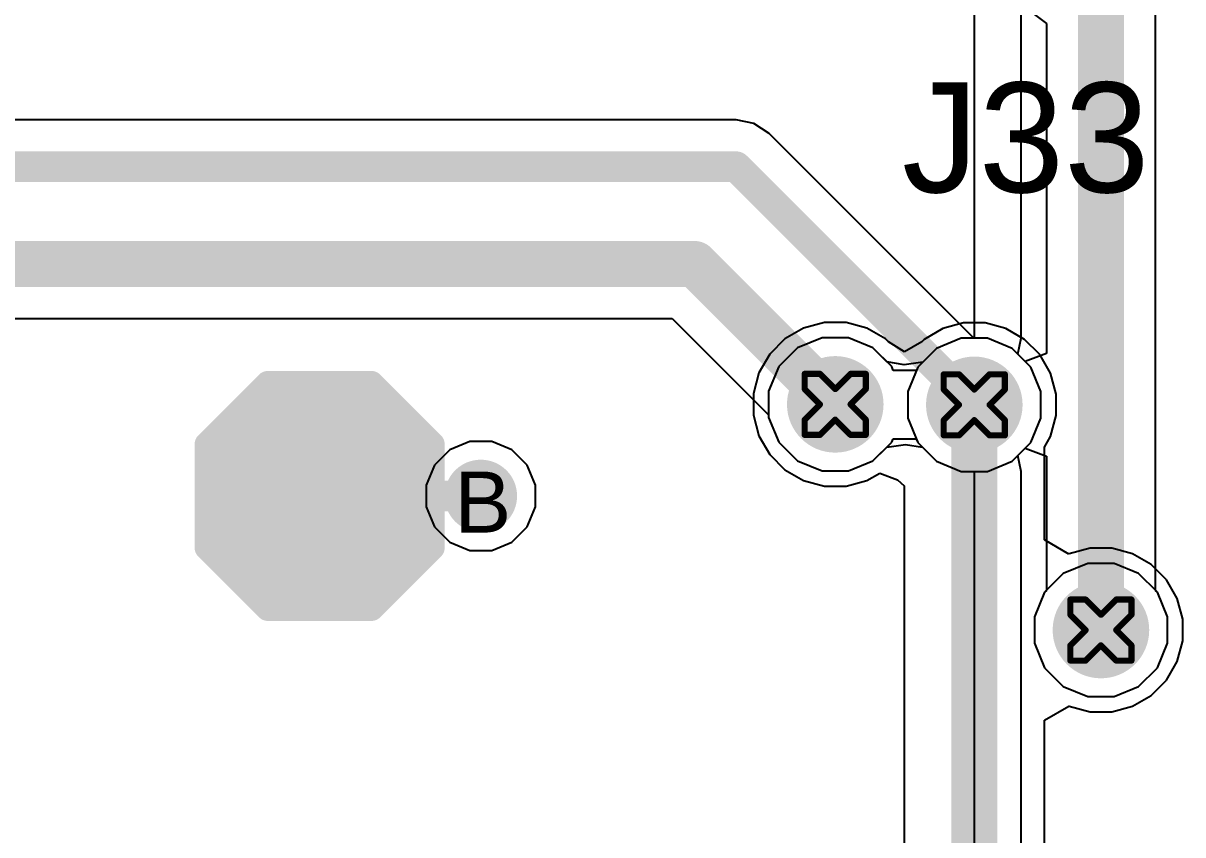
# Model space of a CAD drawing. Header units: inches. Extents: x 0 to 5379, y 0 to 5429.
# Drawn here: x 206.43 to 216.08, y 198.06 to 204.81 of the extents above; entities that cross this region are included whole.
import ezdxf

# ---------------------------------------------------------------- set-up
doc = ezdxf.new("R2010")
doc.units = ezdxf.units.IN
for name, color, linetype in [('Bottom Layer', 5, 'Continuous'), ('Bottom Solder', 6, 'Continuous'), ('Drill Drawing', 1, 'Continuous'), ('GND01', 16, 'Continuous'), ('GND02', 76, 'Continuous'), ('PWR', 156, 'Continuous'), ('SIG 01', 90, 'Continuous'), ('Top Layer', 1, 'Continuous'), ('Top Overlay', 2, 'Continuous'), ('Top Paste', 8, 'Continuous'), ('Top Solder', 216, 'Continuous'), ('Via Holes', 16, 'Continuous')]:
    doc.layers.add(name, color=color, linetype=linetype)
doc.styles.add('Arial', font='', dxfattribs={"height": 0.2})
doc.styles.get('Arial').set_extended_font_data('Arial')

# ---------------------------------------------------------------- blocks, each defined once
blk = doc.blocks.new('T__________171')
at = {"layer": 'Top Layer'}
blk.add_hatch(color=1, dxfattribs=at).paths.add_polyline_path([(0.381, 0.762), (-0.381, 0.762), (-0.762, 0.381), (-0.762, -0.381), (-0.381, -0.762), (0.381, -0.762), (0.762, -0.381), (0.762, 0.381)])
at = {"layer": 'Top Paste'}
blk.add_hatch(color=8, dxfattribs=at).paths.add_polyline_path([(0.381, 0.762), (-0.381, 0.762), (-0.762, 0.381), (-0.762, -0.381), (-0.381, -0.762), (0.381, -0.762), (0.762, -0.381), (0.762, 0.381)])
at = {"layer": 'Top Solder'}
blk.add_hatch(color=216, dxfattribs=at).paths.add_polyline_path([(0.4318, 0.8636), (-0.4318, 0.8636), (-0.8636, 0.4318), (-0.8636, -0.4318), (-0.4318, -0.8636), (0.4318, -0.8636), (0.8636, -0.4318), (0.8636, 0.4318)])
at = {"layer": 'Top Overlay'}
for points in [[(-0.4318, 0.9398, 0.2, 0.2, 0), (-0.9398, 0.4318, 0.2, 0.2, 0)], [(-0.4318, 0.9398, 0.2, 0.2, 0), (0.4318, 0.9398, 0.2, 0.2, 0)], [(0.4318, 0.9398, 0.2, 0.2, 0), (0.9398, 0.4318, 0.2, 0.2, 0)], [(-0.9398, 0.4318, 0.2, 0.2, 0), (-0.9398, -0.4318, 0.2, 0.2, 0)], [(0.9398, 0.4318, 0.2, 0.2, 0), (0.9398, -0.4318, 0.2, 0.2, 0)], [(-0.9398, -0.4318, 0.2, 0.2, 0), (-0.4318, -0.9398, 0.2, 0.2, 0)], [(0.9398, -0.4318, 0.2, 0.2, 0), (0.4318, -0.9398, 0.2, 0.2, 0)], [(-0.4318, -0.9398, 0.2, 0.2, 0), (0.4318, -0.9398, 0.2, 0.2, 0)]]:
    blk.add_lwpolyline(points, format="xyseb", dxfattribs=at)
for points in [[(-0.4818, 0.9398, 0.1, 0.1, 1), (-0.3818, 0.9398, 0.1, 0.1, 1)], [(-0.4818, 0.9398, 0.1, 0.1, 1), (-0.3818, 0.9398, 0.1, 0.1, 1)], [(0.3818, 0.9398, 0.1, 0.1, 1), (0.4818, 0.9398, 0.1, 0.1, 1)], [(0.3818, 0.9398, 0.1, 0.1, 1), (0.4818, 0.9398, 0.1, 0.1, 1)], [(-0.9898, 0.4318, 0.1, 0.1, 1), (-0.8898, 0.4318, 0.1, 0.1, 1)], [(-0.9898, 0.4318, 0.1, 0.1, 1), (-0.8898, 0.4318, 0.1, 0.1, 1)], [(0.8898, 0.4318, 0.1, 0.1, 1), (0.9898, 0.4318, 0.1, 0.1, 1)], [(0.8898, 0.4318, 0.1, 0.1, 1), (0.9898, 0.4318, 0.1, 0.1, 1)], [(-0.9898, -0.4318, 0.1, 0.1, 1), (-0.8898, -0.4318, 0.1, 0.1, 1)], [(-0.9898, -0.4318, 0.1, 0.1, 1), (-0.8898, -0.4318, 0.1, 0.1, 1)], [(0.8898, -0.4318, 0.1, 0.1, 1), (0.9898, -0.4318, 0.1, 0.1, 1)], [(0.8898, -0.4318, 0.1, 0.1, 1), (0.9898, -0.4318, 0.1, 0.1, 1)], [(-0.4818, -0.9398, 0.1, 0.1, 1), (-0.3818, -0.9398, 0.1, 0.1, 1)], [(-0.4818, -0.9398, 0.1, 0.1, 1), (-0.3818, -0.9398, 0.1, 0.1, 1)], [(0.3818, -0.9398, 0.1, 0.1, 1), (0.4818, -0.9398, 0.1, 0.1, 1)], [(0.3818, -0.9398, 0.1, 0.1, 1), (0.4818, -0.9398, 0.1, 0.1, 1)]]:
    blk.add_lwpolyline(points, format="xyseb", close=True, dxfattribs=at)

msp = doc.modelspace()

# ---------------------------------------------------------------- hatches: boundary and pattern name
at = {"layer": 'Bottom Layer'}
h = msp.add_hatch(color=5, dxfattribs=at)
edge = h.paths.add_edge_path()
edge.add_arc((213.1869, 201.6394), 0.3, 0, 360)
h = msp.add_hatch(color=5, dxfattribs=at)
edge = h.paths.add_edge_path()
edge.add_arc((214.3434, 201.6354), 0.3, 0, 360)
h = msp.add_hatch(color=5, dxfattribs=at)
edge = h.paths.add_edge_path()
edge.add_arc((210.2387, 200.8774), 0.2, 0, 360)
h = msp.add_hatch(color=5, dxfattribs=at)
edge = h.paths.add_edge_path()
edge.add_arc((215.3967, 199.7618), 0.3, 0, 360)
at = {"layer": 'Bottom Solder'}
h = msp.add_hatch(color=6, dxfattribs=at)
edge = h.paths.add_edge_path()
edge.add_arc((213.1869, 201.6394), 0.4016, 0, 360)
h = msp.add_hatch(color=6, dxfattribs=at)
edge = h.paths.add_edge_path()
edge.add_arc((214.3434, 201.6354), 0.4016, 0, 360)
h = msp.add_hatch(color=6, dxfattribs=at)
edge = h.paths.add_edge_path()
edge.add_arc((210.2387, 200.8774), 0.3016, 0, 360)
h = msp.add_hatch(color=6, dxfattribs=at)
edge = h.paths.add_edge_path()
edge.add_arc((215.3967, 199.7618), 0.4016, 0, 360)
at = {"layer": 'GND01'}
h = msp.add_hatch(color=16, dxfattribs=at)
edge = h.paths.add_edge_path()
edge.add_arc((213.1869, 201.6394), 0.3, 0, 360)
h = msp.add_hatch(color=16, dxfattribs=at)
edge = h.paths.add_edge_path()
edge.add_arc((214.3434, 201.6354), 0.3, 0, 360)
h = msp.add_hatch(color=16, dxfattribs=at)
edge = h.paths.add_edge_path()
edge.add_arc((210.2387, 200.8774), 0.2, 0, 360)
h = msp.add_hatch(color=16, dxfattribs=at)
edge = h.paths.add_edge_path()
edge.add_arc((215.3967, 199.7618), 0.3, 0, 360)
at = {"layer": 'GND02'}
h = msp.add_hatch(color=76, dxfattribs=at)
edge = h.paths.add_edge_path()
edge.add_arc((213.1869, 201.6394), 0.3, 0, 360)
h = msp.add_hatch(color=76, dxfattribs=at)
edge = h.paths.add_edge_path()
edge.add_arc((214.3434, 201.6354), 0.3, 0, 360)
h = msp.add_hatch(color=76, dxfattribs=at)
edge = h.paths.add_edge_path()
edge.add_arc((210.2387, 200.8774), 0.2, 0, 360)
h = msp.add_hatch(color=76, dxfattribs=at)
edge = h.paths.add_edge_path()
edge.add_arc((215.3967, 199.7618), 0.3, 0, 360)
at = {"layer": 'PWR'}
h = msp.add_hatch(color=156, dxfattribs=at)
edge = h.paths.add_edge_path()
edge.add_arc((213.1869, 201.6394), 0.3, 0, 360)
h = msp.add_hatch(color=156, dxfattribs=at)
edge = h.paths.add_edge_path()
edge.add_arc((214.3434, 201.6354), 0.3, 0, 360)
h = msp.add_hatch(color=156, dxfattribs=at)
edge = h.paths.add_edge_path()
edge.add_arc((210.2387, 200.8774), 0.2, 0, 360)
h = msp.add_hatch(color=156, dxfattribs=at)
edge = h.paths.add_edge_path()
edge.add_arc((215.3967, 199.7618), 0.3, 0, 360)
at = {"layer": 'SIG 01'}
h = msp.add_hatch(color=90, dxfattribs=at)
edge = h.paths.add_edge_path()
edge.add_arc((213.1869, 201.6394), 0.3, 0, 360)
h = msp.add_hatch(color=90, dxfattribs=at)
edge = h.paths.add_edge_path()
edge.add_arc((214.3434, 201.6354), 0.3, 0, 360)
h = msp.add_hatch(color=90, dxfattribs=at)
edge = h.paths.add_edge_path()
edge.add_arc((210.2387, 200.8774), 0.2, 0, 360)
h = msp.add_hatch(color=90, dxfattribs=at)
edge = h.paths.add_edge_path()
edge.add_arc((215.3967, 199.7618), 0.3, 0, 360)
at = {"layer": 'Top Layer'}
h = msp.add_hatch(color=1, dxfattribs=at)
edge = h.paths.add_edge_path()
edge.add_arc((213.1869, 201.6394), 0.3, 0, 360)
h = msp.add_hatch(color=1, dxfattribs=at)
edge = h.paths.add_edge_path()
edge.add_arc((214.3434, 201.6354), 0.3, 0, 360)
h = msp.add_hatch(color=1, dxfattribs=at)
edge = h.paths.add_edge_path()
edge.add_arc((210.2387, 200.8774), 0.2, 0, 360)
h = msp.add_hatch(color=1, dxfattribs=at)
edge = h.paths.add_edge_path()
edge.add_arc((215.3967, 199.7618), 0.3, 0, 360)
at = {"layer": 'Top Solder'}
h = msp.add_hatch(color=216, dxfattribs=at)
edge = h.paths.add_edge_path()
edge.add_arc((213.1869, 201.6394), 0.4016, 0, 360)
h = msp.add_hatch(color=216, dxfattribs=at)
edge = h.paths.add_edge_path()
edge.add_arc((214.3434, 201.6354), 0.4016, 0, 360)
h = msp.add_hatch(color=216, dxfattribs=at)
edge = h.paths.add_edge_path()
edge.add_arc((210.2387, 200.8774), 0.3016, 0, 360)
h = msp.add_hatch(color=216, dxfattribs=at)
edge = h.paths.add_edge_path()
edge.add_arc((215.3967, 199.7618), 0.4016, 0, 360)
at = {"layer": 'Via Holes'}
h = msp.add_hatch(color=7, dxfattribs=at)
edge = h.paths.add_edge_path()
edge.add_arc((213.1869, 201.6394), 0.15, 0, 360)
h = msp.add_hatch(color=7, dxfattribs=at)
edge = h.paths.add_edge_path()
edge.add_arc((214.3434, 201.6354), 0.15, 0, 360)
h = msp.add_hatch(color=7, dxfattribs=at)
edge = h.paths.add_edge_path()
edge.add_arc((210.2387, 200.8774), 0.1, 0, 360)
h = msp.add_hatch(color=7, dxfattribs=at)
edge = h.paths.add_edge_path()
edge.add_arc((215.3967, 199.7618), 0.15, 0, 360)

# ---------------------------------------------------------------- linework, layer by layer
at = {"layer": 'Bottom Layer'}
for p, q in [((213.0767, 202.1934), (212.8731, 202.1091)), ((213.2971, 202.1934), (213.0767, 202.1934)), ((213.5007, 202.1091), (213.2971, 202.1934)), ((214.2332, 202.1894), (214.0296, 202.1051)), ((214.4536, 202.1894), (214.2332, 202.1894)), ((214.6573, 202.1051), (214.4536, 202.1894)), ((212.8731, 202.1091), (212.7172, 201.9532)), ((213.6565, 201.9532), (213.5007, 202.1091)), ((214.0296, 202.1051), (213.8738, 201.9492)), ((214.8131, 201.9492), (214.6573, 202.1051)), ((212.7172, 201.9532), (212.6329, 201.7496)), ((213.6698, 201.9213), (213.6565, 201.9532)), ((213.8622, 201.9213), (213.6698, 201.9213)), ((213.8738, 201.9492), (213.8622, 201.9213)), ((214.8974, 201.7456), (214.8131, 201.9492)), ((212.6329, 201.7496), (212.6329, 201.5292)), ((214.8974, 201.5252), (214.8974, 201.7456)), ((212.6329, 201.5292), (212.7172, 201.3256)), ((214.8131, 201.3216), (214.8974, 201.5252)), ((212.7172, 201.3256), (212.8731, 201.1698)), ((213.5007, 201.1698), (213.6565, 201.3256)), ((213.6565, 201.3256), (213.6681, 201.3535)), ((213.6681, 201.3535), (213.8606, 201.3535)), ((213.8606, 201.3535), (213.8738, 201.3216)), ((213.8738, 201.3216), (214.0296, 201.1657)), ((214.6573, 201.1657), (214.8131, 201.3216)), ((212.8731, 201.1698), (213.0767, 201.0854)), ((213.2971, 201.0854), (213.5007, 201.1698)), ((214.0296, 201.1657), (214.2332, 201.0814)), ((214.4536, 201.0814), (214.6573, 201.1657)), ((213.0767, 201.0854), (213.2971, 201.0854)), ((214.2332, 201.0814), (214.4536, 201.0814)), ((215.2865, 200.3158), (215.0829, 200.2314)), ((215.5069, 200.3158), (215.2865, 200.3158)), ((215.7105, 200.2314), (215.5069, 200.3158)), ((215.0829, 200.2314), (214.927, 200.0756)), ((215.8663, 200.0756), (215.7105, 200.2314)), ((214.927, 200.0756), (214.8427, 199.872)), ((215.9507, 199.872), (215.8663, 200.0756)), ((214.8427, 199.872), (214.8427, 199.6516)), ((215.9507, 199.6516), (215.9507, 199.872)), ((214.8427, 199.6516), (214.927, 199.448)), ((215.8663, 199.448), (215.9507, 199.6516)), ((214.927, 199.448), (215.0829, 199.2921)), ((215.7105, 199.2921), (215.8663, 199.448)), ((215.0829, 199.2921), (215.2865, 199.2078)), ((215.5069, 199.2078), (215.7105, 199.2921)), ((215.2865, 199.2078), (215.5069, 199.2078))]:
    msp.add_line(p, q, dxfattribs=at)
at = {"layer": 'Drill Drawing'}
for points in [[(212.9329, 201.7664, 0.0508, 0.0508, 0), (212.9329, 201.8934, 0.0508, 0.0508, 0)], [(212.9329, 201.8934, 0.0508, 0.0508, 0), (213.0599, 201.8934, 0.0508, 0.0508, 0)], [(213.0599, 201.8934, 0.0508, 0.0508, 0), (213.1869, 201.7664, 0.0508, 0.0508, 0)], [(213.1869, 201.7664, 0.0508, 0.0508, 0), (213.3139, 201.8934, 0.0508, 0.0508, 0)], [(213.3139, 201.8934, 0.0508, 0.0508, 0), (213.4409, 201.8934, 0.0508, 0.0508, 0)], [(213.4409, 201.7664, 0.0508, 0.0508, 0), (213.4409, 201.8934, 0.0508, 0.0508, 0)], [(214.0894, 201.7624, 0.0508, 0.0508, 0), (214.0894, 201.8894, 0.0508, 0.0508, 0)], [(214.0894, 201.8894, 0.0508, 0.0508, 0), (214.2164, 201.8894, 0.0508, 0.0508, 0)], [(214.2164, 201.8894, 0.0508, 0.0508, 0), (214.3434, 201.7624, 0.0508, 0.0508, 0)], [(214.3434, 201.7624, 0.0508, 0.0508, 0), (214.4704, 201.8894, 0.0508, 0.0508, 0)], [(214.4704, 201.8894, 0.0508, 0.0508, 0), (214.5974, 201.8894, 0.0508, 0.0508, 0)], [(214.5974, 201.7624, 0.0508, 0.0508, 0), (214.5974, 201.8894, 0.0508, 0.0508, 0)], [(212.9329, 201.7664, 0.0508, 0.0508, 0), (213.0599, 201.6394, 0.0508, 0.0508, 0)], [(213.3139, 201.6394, 0.0508, 0.0508, 0), (213.4409, 201.7664, 0.0508, 0.0508, 0)], [(214.0894, 201.7624, 0.0508, 0.0508, 0), (214.2164, 201.6354, 0.0508, 0.0508, 0)], [(214.4704, 201.6354, 0.0508, 0.0508, 0), (214.5974, 201.7624, 0.0508, 0.0508, 0)], [(212.9329, 201.5124, 0.0508, 0.0508, 0), (213.0599, 201.6394, 0.0508, 0.0508, 0)], [(213.3139, 201.6394, 0.0508, 0.0508, 0), (213.4409, 201.5124, 0.0508, 0.0508, 0)], [(214.0894, 201.5084, 0.0508, 0.0508, 0), (214.2164, 201.6354, 0.0508, 0.0508, 0)], [(214.4704, 201.6354, 0.0508, 0.0508, 0), (214.5974, 201.5084, 0.0508, 0.0508, 0)], [(212.9329, 201.3854, 0.0508, 0.0508, 0), (212.9329, 201.5124, 0.0508, 0.0508, 0)], [(213.0599, 201.3854, 0.0508, 0.0508, 0), (213.1869, 201.5124, 0.0508, 0.0508, 0)], [(213.1869, 201.5124, 0.0508, 0.0508, 0), (213.3139, 201.3854, 0.0508, 0.0508, 0)], [(213.4409, 201.3854, 0.0508, 0.0508, 0), (213.4409, 201.5124, 0.0508, 0.0508, 0)], [(214.0894, 201.3814, 0.0508, 0.0508, 0), (214.0894, 201.5084, 0.0508, 0.0508, 0)], [(214.2164, 201.3814, 0.0508, 0.0508, 0), (214.3434, 201.5084, 0.0508, 0.0508, 0)], [(214.3434, 201.5084, 0.0508, 0.0508, 0), (214.4704, 201.3814, 0.0508, 0.0508, 0)], [(214.5974, 201.3814, 0.0508, 0.0508, 0), (214.5974, 201.5084, 0.0508, 0.0508, 0)], [(212.9329, 201.3854, 0.0508, 0.0508, 0), (213.0599, 201.3854, 0.0508, 0.0508, 0)], [(213.3139, 201.3854, 0.0508, 0.0508, 0), (213.4409, 201.3854, 0.0508, 0.0508, 0)], [(214.0894, 201.3814, 0.0508, 0.0508, 0), (214.2164, 201.3814, 0.0508, 0.0508, 0)], [(214.4704, 201.3814, 0.0508, 0.0508, 0), (214.5974, 201.3814, 0.0508, 0.0508, 0)], [(215.1427, 199.8888, 0.0508, 0.0508, 0), (215.1427, 200.0158, 0.0508, 0.0508, 0)], [(215.1427, 200.0158, 0.0508, 0.0508, 0), (215.2697, 200.0158, 0.0508, 0.0508, 0)], [(215.2697, 200.0158, 0.0508, 0.0508, 0), (215.3967, 199.8888, 0.0508, 0.0508, 0)], [(215.3967, 199.8888, 0.0508, 0.0508, 0), (215.5237, 200.0158, 0.0508, 0.0508, 0)], [(215.5237, 200.0158, 0.0508, 0.0508, 0), (215.6507, 200.0158, 0.0508, 0.0508, 0)], [(215.6507, 199.8888, 0.0508, 0.0508, 0), (215.6507, 200.0158, 0.0508, 0.0508, 0)], [(215.1427, 199.8888, 0.0508, 0.0508, 0), (215.2697, 199.7618, 0.0508, 0.0508, 0)], [(215.5237, 199.7618, 0.0508, 0.0508, 0), (215.6507, 199.8888, 0.0508, 0.0508, 0)], [(215.1427, 199.6348, 0.0508, 0.0508, 0), (215.2697, 199.7618, 0.0508, 0.0508, 0)], [(215.5237, 199.7618, 0.0508, 0.0508, 0), (215.6507, 199.6348, 0.0508, 0.0508, 0)], [(215.1427, 199.5078, 0.0508, 0.0508, 0), (215.1427, 199.6348, 0.0508, 0.0508, 0)], [(215.2697, 199.5078, 0.0508, 0.0508, 0), (215.3967, 199.6348, 0.0508, 0.0508, 0)], [(215.3967, 199.6348, 0.0508, 0.0508, 0), (215.5237, 199.5078, 0.0508, 0.0508, 0)], [(215.6507, 199.5078, 0.0508, 0.0508, 0), (215.6507, 199.6348, 0.0508, 0.0508, 0)], [(215.1427, 199.5078, 0.0508, 0.0508, 0), (215.2697, 199.5078, 0.0508, 0.0508, 0)], [(215.5237, 199.5078, 0.0508, 0.0508, 0), (215.6507, 199.5078, 0.0508, 0.0508, 0)]]:
    msp.add_lwpolyline(points, format="xyseb", dxfattribs=at)
for points in [[(212.9202, 201.8934, 0.0254, 0.0254, 1), (212.9456, 201.8934, 0.0254, 0.0254, 1)], [(212.9202, 201.8934, 0.0254, 0.0254, 1), (212.9456, 201.8934, 0.0254, 0.0254, 1)], [(213.0472, 201.8934, 0.0254, 0.0254, 1), (213.0726, 201.8934, 0.0254, 0.0254, 1)], [(213.0472, 201.8934, 0.0254, 0.0254, 1), (213.0726, 201.8934, 0.0254, 0.0254, 1)], [(213.3012, 201.8934, 0.0254, 0.0254, 1), (213.3266, 201.8934, 0.0254, 0.0254, 1)], [(213.3012, 201.8934, 0.0254, 0.0254, 1), (213.3266, 201.8934, 0.0254, 0.0254, 1)], [(213.4282, 201.8934, 0.0254, 0.0254, 1), (213.4536, 201.8934, 0.0254, 0.0254, 1)], [(213.4282, 201.8934, 0.0254, 0.0254, 1), (213.4536, 201.8934, 0.0254, 0.0254, 1)], [(214.0767, 201.8894, 0.0254, 0.0254, 1), (214.1021, 201.8894, 0.0254, 0.0254, 1)], [(214.0767, 201.8894, 0.0254, 0.0254, 1), (214.1021, 201.8894, 0.0254, 0.0254, 1)], [(214.2037, 201.8894, 0.0254, 0.0254, 1), (214.2291, 201.8894, 0.0254, 0.0254, 1)], [(214.2037, 201.8894, 0.0254, 0.0254, 1), (214.2291, 201.8894, 0.0254, 0.0254, 1)], [(214.4577, 201.8894, 0.0254, 0.0254, 1), (214.4831, 201.8894, 0.0254, 0.0254, 1)], [(214.4577, 201.8894, 0.0254, 0.0254, 1), (214.4831, 201.8894, 0.0254, 0.0254, 1)], [(214.5847, 201.8894, 0.0254, 0.0254, 1), (214.6101, 201.8894, 0.0254, 0.0254, 1)], [(214.5847, 201.8894, 0.0254, 0.0254, 1), (214.6101, 201.8894, 0.0254, 0.0254, 1)], [(212.9202, 201.7664, 0.0254, 0.0254, 1), (212.9456, 201.7664, 0.0254, 0.0254, 1)], [(212.9202, 201.7664, 0.0254, 0.0254, 1), (212.9456, 201.7664, 0.0254, 0.0254, 1)], [(213.1742, 201.7664, 0.0254, 0.0254, 1), (213.1996, 201.7664, 0.0254, 0.0254, 1)], [(213.1742, 201.7664, 0.0254, 0.0254, 1), (213.1996, 201.7664, 0.0254, 0.0254, 1)], [(213.4282, 201.7664, 0.0254, 0.0254, 1), (213.4536, 201.7664, 0.0254, 0.0254, 1)], [(213.4282, 201.7664, 0.0254, 0.0254, 1), (213.4536, 201.7664, 0.0254, 0.0254, 1)], [(214.0767, 201.7624, 0.0254, 0.0254, 1), (214.1021, 201.7624, 0.0254, 0.0254, 1)], [(214.0767, 201.7624, 0.0254, 0.0254, 1), (214.1021, 201.7624, 0.0254, 0.0254, 1)], [(214.3307, 201.7624, 0.0254, 0.0254, 1), (214.3561, 201.7624, 0.0254, 0.0254, 1)], [(214.3307, 201.7624, 0.0254, 0.0254, 1), (214.3561, 201.7624, 0.0254, 0.0254, 1)], [(214.5847, 201.7624, 0.0254, 0.0254, 1), (214.6101, 201.7624, 0.0254, 0.0254, 1)], [(214.5847, 201.7624, 0.0254, 0.0254, 1), (214.6101, 201.7624, 0.0254, 0.0254, 1)], [(213.0472, 201.6394, 0.0254, 0.0254, 1), (213.0726, 201.6394, 0.0254, 0.0254, 1)], [(213.0472, 201.6394, 0.0254, 0.0254, 1), (213.0726, 201.6394, 0.0254, 0.0254, 1)], [(213.3012, 201.6394, 0.0254, 0.0254, 1), (213.3266, 201.6394, 0.0254, 0.0254, 1)], [(213.3012, 201.6394, 0.0254, 0.0254, 1), (213.3266, 201.6394, 0.0254, 0.0254, 1)], [(214.2037, 201.6354, 0.0254, 0.0254, 1), (214.2291, 201.6354, 0.0254, 0.0254, 1)], [(214.2037, 201.6354, 0.0254, 0.0254, 1), (214.2291, 201.6354, 0.0254, 0.0254, 1)], [(214.4577, 201.6354, 0.0254, 0.0254, 1), (214.4831, 201.6354, 0.0254, 0.0254, 1)], [(214.4577, 201.6354, 0.0254, 0.0254, 1), (214.4831, 201.6354, 0.0254, 0.0254, 1)], [(212.9202, 201.5124, 0.0254, 0.0254, 1), (212.9456, 201.5124, 0.0254, 0.0254, 1)], [(212.9202, 201.5124, 0.0254, 0.0254, 1), (212.9456, 201.5124, 0.0254, 0.0254, 1)], [(213.1742, 201.5124, 0.0254, 0.0254, 1), (213.1996, 201.5124, 0.0254, 0.0254, 1)], [(213.1742, 201.5124, 0.0254, 0.0254, 1), (213.1996, 201.5124, 0.0254, 0.0254, 1)], [(213.4282, 201.5124, 0.0254, 0.0254, 1), (213.4536, 201.5124, 0.0254, 0.0254, 1)], [(213.4282, 201.5124, 0.0254, 0.0254, 1), (213.4536, 201.5124, 0.0254, 0.0254, 1)], [(214.0767, 201.5084, 0.0254, 0.0254, 1), (214.1021, 201.5084, 0.0254, 0.0254, 1)], [(214.0767, 201.5084, 0.0254, 0.0254, 1), (214.1021, 201.5084, 0.0254, 0.0254, 1)], [(214.3307, 201.5084, 0.0254, 0.0254, 1), (214.3561, 201.5084, 0.0254, 0.0254, 1)], [(214.3307, 201.5084, 0.0254, 0.0254, 1), (214.3561, 201.5084, 0.0254, 0.0254, 1)], [(214.5847, 201.5084, 0.0254, 0.0254, 1), (214.6101, 201.5084, 0.0254, 0.0254, 1)], [(214.5847, 201.5084, 0.0254, 0.0254, 1), (214.6101, 201.5084, 0.0254, 0.0254, 1)], [(212.9202, 201.3854, 0.0254, 0.0254, 1), (212.9456, 201.3854, 0.0254, 0.0254, 1)], [(212.9202, 201.3854, 0.0254, 0.0254, 1), (212.9456, 201.3854, 0.0254, 0.0254, 1)], [(213.0472, 201.3854, 0.0254, 0.0254, 1), (213.0726, 201.3854, 0.0254, 0.0254, 1)], [(213.0472, 201.3854, 0.0254, 0.0254, 1), (213.0726, 201.3854, 0.0254, 0.0254, 1)], [(213.3012, 201.3854, 0.0254, 0.0254, 1), (213.3266, 201.3854, 0.0254, 0.0254, 1)], [(213.3012, 201.3854, 0.0254, 0.0254, 1), (213.3266, 201.3854, 0.0254, 0.0254, 1)], [(213.4282, 201.3854, 0.0254, 0.0254, 1), (213.4536, 201.3854, 0.0254, 0.0254, 1)], [(213.4282, 201.3854, 0.0254, 0.0254, 1), (213.4536, 201.3854, 0.0254, 0.0254, 1)], [(214.0767, 201.3814, 0.0254, 0.0254, 1), (214.1021, 201.3814, 0.0254, 0.0254, 1)], [(214.0767, 201.3814, 0.0254, 0.0254, 1), (214.1021, 201.3814, 0.0254, 0.0254, 1)], [(214.2037, 201.3814, 0.0254, 0.0254, 1), (214.2291, 201.3814, 0.0254, 0.0254, 1)], [(214.2037, 201.3814, 0.0254, 0.0254, 1), (214.2291, 201.3814, 0.0254, 0.0254, 1)], [(214.4577, 201.3814, 0.0254, 0.0254, 1), (214.4831, 201.3814, 0.0254, 0.0254, 1)], [(214.4577, 201.3814, 0.0254, 0.0254, 1), (214.4831, 201.3814, 0.0254, 0.0254, 1)], [(214.5847, 201.3814, 0.0254, 0.0254, 1), (214.6101, 201.3814, 0.0254, 0.0254, 1)], [(214.5847, 201.3814, 0.0254, 0.0254, 1), (214.6101, 201.3814, 0.0254, 0.0254, 1)], [(215.13, 200.0158, 0.0254, 0.0254, 1), (215.1554, 200.0158, 0.0254, 0.0254, 1)], [(215.13, 200.0158, 0.0254, 0.0254, 1), (215.1554, 200.0158, 0.0254, 0.0254, 1)], [(215.257, 200.0158, 0.0254, 0.0254, 1), (215.2824, 200.0158, 0.0254, 0.0254, 1)], [(215.257, 200.0158, 0.0254, 0.0254, 1), (215.2824, 200.0158, 0.0254, 0.0254, 1)], [(215.511, 200.0158, 0.0254, 0.0254, 1), (215.5364, 200.0158, 0.0254, 0.0254, 1)], [(215.511, 200.0158, 0.0254, 0.0254, 1), (215.5364, 200.0158, 0.0254, 0.0254, 1)], [(215.638, 200.0158, 0.0254, 0.0254, 1), (215.6634, 200.0158, 0.0254, 0.0254, 1)], [(215.638, 200.0158, 0.0254, 0.0254, 1), (215.6634, 200.0158, 0.0254, 0.0254, 1)], [(215.13, 199.8888, 0.0254, 0.0254, 1), (215.1554, 199.8888, 0.0254, 0.0254, 1)], [(215.13, 199.8888, 0.0254, 0.0254, 1), (215.1554, 199.8888, 0.0254, 0.0254, 1)], [(215.384, 199.8888, 0.0254, 0.0254, 1), (215.4094, 199.8888, 0.0254, 0.0254, 1)], [(215.384, 199.8888, 0.0254, 0.0254, 1), (215.4094, 199.8888, 0.0254, 0.0254, 1)], [(215.638, 199.8888, 0.0254, 0.0254, 1), (215.6634, 199.8888, 0.0254, 0.0254, 1)], [(215.638, 199.8888, 0.0254, 0.0254, 1), (215.6634, 199.8888, 0.0254, 0.0254, 1)], [(215.257, 199.7618, 0.0254, 0.0254, 1), (215.2824, 199.7618, 0.0254, 0.0254, 1)], [(215.257, 199.7618, 0.0254, 0.0254, 1), (215.2824, 199.7618, 0.0254, 0.0254, 1)], [(215.511, 199.7618, 0.0254, 0.0254, 1), (215.5364, 199.7618, 0.0254, 0.0254, 1)], [(215.511, 199.7618, 0.0254, 0.0254, 1), (215.5364, 199.7618, 0.0254, 0.0254, 1)], [(215.13, 199.6348, 0.0254, 0.0254, 1), (215.1554, 199.6348, 0.0254, 0.0254, 1)], [(215.13, 199.6348, 0.0254, 0.0254, 1), (215.1554, 199.6348, 0.0254, 0.0254, 1)], [(215.384, 199.6348, 0.0254, 0.0254, 1), (215.4094, 199.6348, 0.0254, 0.0254, 1)], [(215.384, 199.6348, 0.0254, 0.0254, 1), (215.4094, 199.6348, 0.0254, 0.0254, 1)], [(215.638, 199.6348, 0.0254, 0.0254, 1), (215.6634, 199.6348, 0.0254, 0.0254, 1)], [(215.638, 199.6348, 0.0254, 0.0254, 1), (215.6634, 199.6348, 0.0254, 0.0254, 1)], [(215.13, 199.5078, 0.0254, 0.0254, 1), (215.1554, 199.5078, 0.0254, 0.0254, 1)], [(215.13, 199.5078, 0.0254, 0.0254, 1), (215.1554, 199.5078, 0.0254, 0.0254, 1)], [(215.257, 199.5078, 0.0254, 0.0254, 1), (215.2824, 199.5078, 0.0254, 0.0254, 1)], [(215.257, 199.5078, 0.0254, 0.0254, 1), (215.2824, 199.5078, 0.0254, 0.0254, 1)], [(215.511, 199.5078, 0.0254, 0.0254, 1), (215.5364, 199.5078, 0.0254, 0.0254, 1)], [(215.511, 199.5078, 0.0254, 0.0254, 1), (215.5364, 199.5078, 0.0254, 0.0254, 1)], [(215.638, 199.5078, 0.0254, 0.0254, 1), (215.6634, 199.5078, 0.0254, 0.0254, 1)], [(215.638, 199.5078, 0.0254, 0.0254, 1), (215.6634, 199.5078, 0.0254, 0.0254, 1)]]:
    msp.add_lwpolyline(points, format="xyseb", close=True, dxfattribs=at)
at = {"layer": 'GND01'}
for p, q in [((213.0767, 202.1934), (212.8731, 202.1091)), ((213.2971, 202.1934), (213.0767, 202.1934)), ((213.5007, 202.1091), (213.2971, 202.1934)), ((214.2332, 202.1894), (214.0296, 202.1051)), ((214.4536, 202.1894), (214.2332, 202.1894)), ((214.6573, 202.1051), (214.4536, 202.1894)), ((212.8731, 202.1091), (212.7172, 201.9532)), ((213.6169, 201.9928), (213.5007, 202.1091)), ((214.0296, 202.1051), (213.9157, 201.9912)), ((214.8131, 201.9492), (214.6573, 202.1051)), ((213.7605, 201.9685), (213.6169, 201.9928)), ((213.9157, 201.9912), (213.7605, 201.9685)), ((212.7172, 201.9532), (212.6329, 201.7496)), ((214.8974, 201.7456), (214.8131, 201.9492)), ((212.6329, 201.7496), (212.6329, 201.5292)), ((214.8974, 201.5252), (214.8974, 201.7456)), ((212.6329, 201.5292), (212.7172, 201.3256)), ((214.8131, 201.3216), (214.8974, 201.5252)), ((212.7172, 201.3256), (212.8731, 201.1698)), ((213.6146, 201.2836), (213.7698, 201.3064)), ((213.7698, 201.3064), (213.9134, 201.282)), ((214.6573, 201.1657), (214.8131, 201.3216)), ((213.5007, 201.1698), (213.6146, 201.2836)), ((213.9134, 201.282), (214.0296, 201.1657)), ((212.8731, 201.1698), (213.0767, 201.0854)), ((213.2971, 201.0854), (213.5007, 201.1698)), ((214.0296, 201.1657), (214.2332, 201.0814)), ((214.4536, 201.0814), (214.6573, 201.1657)), ((213.0767, 201.0854), (213.2971, 201.0854)), ((214.2332, 201.0814), (214.4536, 201.0814)), ((215.2865, 200.3158), (215.0829, 200.2314)), ((215.5069, 200.3158), (215.2865, 200.3158)), ((215.7105, 200.2314), (215.5069, 200.3158)), ((215.0829, 200.2314), (214.927, 200.0756)), ((215.8663, 200.0756), (215.7105, 200.2314)), ((214.927, 200.0756), (214.8427, 199.872)), ((215.9507, 199.872), (215.8663, 200.0756)), ((214.8427, 199.872), (214.8427, 199.6516)), ((215.9507, 199.6516), (215.9507, 199.872)), ((214.8427, 199.6516), (214.927, 199.448)), ((215.8663, 199.448), (215.9507, 199.6516)), ((214.927, 199.448), (215.0829, 199.2921)), ((215.7105, 199.2921), (215.8663, 199.448)), ((215.0829, 199.2921), (215.2865, 199.2078)), ((215.5069, 199.2078), (215.7105, 199.2921)), ((215.2865, 199.2078), (215.5069, 199.2078))]:
    msp.add_line(p, q, dxfattribs=at)
at = {"layer": 'GND02'}
for p, q in [((213.0767, 202.1934), (212.8731, 202.1091)), ((213.2971, 202.1934), (213.0767, 202.1934)), ((213.5007, 202.1091), (213.2971, 202.1934)), ((214.2332, 202.1894), (214.0296, 202.1051)), ((214.4536, 202.1894), (214.2332, 202.1894)), ((214.6573, 202.1051), (214.4536, 202.1894)), ((212.8731, 202.1091), (212.7172, 201.9532)), ((213.6169, 201.9928), (213.5007, 202.1091)), ((214.0296, 202.1051), (213.9157, 201.9912)), ((214.8131, 201.9492), (214.6573, 202.1051)), ((213.7605, 201.9685), (213.6169, 201.9928)), ((213.9157, 201.9912), (213.7605, 201.9685)), ((212.7172, 201.9532), (212.6329, 201.7496)), ((214.8974, 201.7456), (214.8131, 201.9492)), ((212.6329, 201.7496), (212.6329, 201.5292)), ((214.8974, 201.5252), (214.8974, 201.7456)), ((212.6329, 201.5292), (212.7172, 201.3256)), ((214.8131, 201.3216), (214.8974, 201.5252)), ((212.7172, 201.3256), (212.8731, 201.1698)), ((213.6146, 201.2836), (213.7698, 201.3064)), ((213.7698, 201.3064), (213.9134, 201.282)), ((214.6573, 201.1657), (214.8131, 201.3216)), ((213.5007, 201.1698), (213.6146, 201.2836)), ((213.9134, 201.282), (214.0296, 201.1657)), ((212.8731, 201.1698), (213.0767, 201.0854)), ((213.2971, 201.0854), (213.5007, 201.1698)), ((214.0296, 201.1657), (214.2332, 201.0814)), ((214.4536, 201.0814), (214.6573, 201.1657)), ((213.0767, 201.0854), (213.2971, 201.0854)), ((214.2332, 201.0814), (214.4536, 201.0814)), ((215.2865, 200.3158), (215.0829, 200.2314)), ((215.5069, 200.3158), (215.2865, 200.3158)), ((215.7105, 200.2314), (215.5069, 200.3158)), ((215.0829, 200.2314), (214.927, 200.0756)), ((215.8663, 200.0756), (215.7105, 200.2314)), ((214.927, 200.0756), (214.8427, 199.872)), ((215.9507, 199.872), (215.8663, 200.0756)), ((214.8427, 199.872), (214.8427, 199.6516)), ((215.9507, 199.6516), (215.9507, 199.872)), ((214.8427, 199.6516), (214.927, 199.448)), ((215.8663, 199.448), (215.9507, 199.6516)), ((214.927, 199.448), (215.0829, 199.2921)), ((215.7105, 199.2921), (215.8663, 199.448)), ((215.0829, 199.2921), (215.2865, 199.2078)), ((215.5069, 199.2078), (215.7105, 199.2921)), ((215.2865, 199.2078), (215.5069, 199.2078))]:
    msp.add_line(p, q, dxfattribs=at)
at = {"layer": 'PWR'}
for p, q in [((214.3434, 206.199), (214.3434, 202.1894)), ((214.7319, 202.1894), (214.7319, 206.199)), ((214.2332, 202.1894), (214.0296, 202.1051)), ((214.3434, 202.1894), (214.2332, 202.1894)), ((214.7055, 202.0568), (214.7319, 202.1894)), ((214.0296, 202.1051), (213.8738, 201.9492)), ((214.8131, 201.9492), (214.7055, 202.0568)), ((213.8738, 201.9492), (213.7894, 201.7456)), ((214.8974, 201.7456), (214.8131, 201.9492)), ((213.7894, 201.7456), (213.7894, 201.5252)), ((214.8974, 201.5252), (214.8974, 201.7456)), ((213.7894, 201.5252), (213.8738, 201.3216)), ((214.8131, 201.3216), (214.8974, 201.5252)), ((210.1484, 201.3314), (209.9815, 201.2623)), ((210.329, 201.3314), (210.1484, 201.3314)), ((210.4958, 201.2623), (210.329, 201.3314)), ((213.8738, 201.3216), (214.0296, 201.1657)), ((214.7055, 201.214), (214.8131, 201.3216)), ((209.9815, 201.2623), (209.8538, 201.1346)), ((210.6235, 201.1346), (210.4958, 201.2623)), ((214.7319, 201.0814), (214.7055, 201.214)), ((209.8538, 201.1346), (209.7847, 200.9677)), ((210.6927, 200.9677), (210.6235, 201.1346)), ((214.0296, 201.1657), (214.2332, 201.0814)), ((214.2332, 201.0814), (214.3434, 201.0814)), ((214.3434, 201.0814), (214.3434, 194.103)), ((214.7319, 194.103), (214.7319, 201.0814)), ((209.7847, 200.9677), (209.7847, 200.7871)), ((210.6927, 200.7871), (210.6927, 200.9677)), ((209.7847, 200.7871), (209.8538, 200.6202)), ((210.6235, 200.6202), (210.6927, 200.7871)), ((209.8538, 200.6202), (209.9815, 200.4925)), ((210.4958, 200.4925), (210.6235, 200.6202)), ((209.9815, 200.4925), (210.1484, 200.4234)), ((210.329, 200.4234), (210.4958, 200.4925)), ((210.1484, 200.4234), (210.329, 200.4234))]:
    msp.add_line(p, q, dxfattribs=at)
at = {"layer": 'SIG 01'}
for p, q in [((212.924, 202.274), (212.7687, 202.1844)), ((213.0972, 202.3204), (212.924, 202.274)), ((213.2765, 202.3204), (213.0972, 202.3204)), ((213.4497, 202.274), (213.2765, 202.3204)), ((213.605, 202.1844), (213.4497, 202.274)), ((214.0806, 202.27), (213.9253, 202.1803)), ((214.2538, 202.3164), (214.0806, 202.27)), ((214.4331, 202.3164), (214.2538, 202.3164)), ((214.6063, 202.27), (214.4331, 202.3164)), ((214.7616, 202.1803), (214.6063, 202.27)), ((212.7687, 202.1844), (212.6419, 202.0576)), ((213.6291, 202.1602), (213.605, 202.1844)), ((213.9253, 202.1803), (213.9057, 202.1608)), ((214.8884, 202.0536), (214.7616, 202.1803)), ((213.7629, 202.076), (213.6291, 202.1602)), ((213.9057, 202.1608), (213.7629, 202.076)), ((212.6419, 202.0576), (212.5523, 201.9023)), ((214.978, 201.8983), (214.8884, 202.0536)), ((212.5523, 201.9023), (212.5059, 201.7291)), ((215.0244, 201.7251), (214.978, 201.8983)), ((212.5059, 201.7291), (212.5059, 201.5498)), ((215.0244, 201.5458), (215.0244, 201.7251)), ((212.5059, 201.5498), (212.5523, 201.3766)), ((214.978, 201.3726), (215.0244, 201.5458)), ((212.5523, 201.3766), (212.6419, 201.2213)), ((214.9261, 201.2827), (214.978, 201.3726)), ((212.6419, 201.2213), (212.7687, 201.0945)), ((214.9261, 200.5111), (214.9261, 201.2827)), ((212.7687, 201.0945), (212.924, 201.0048)), ((213.4497, 201.0048), (213.5575, 201.0671)), ((213.5575, 201.0671), (213.704, 201.0108)), ((213.704, 201.0108), (213.7607, 200.9628)), ((212.924, 201.0048), (213.0972, 200.9584)), ((213.0972, 200.9584), (213.2765, 200.9584)), ((213.2765, 200.9584), (213.4497, 201.0048)), ((213.7607, 200.9628), (213.7607, 191.2673)), ((215.1293, 200.3938), (214.9261, 200.5111)), ((215.307, 200.4428), (215.1338, 200.3964)), ((215.4863, 200.4428), (215.307, 200.4428)), ((215.6595, 200.3964), (215.4863, 200.4428)), ((215.1338, 200.3964), (215.1293, 200.3938)), ((215.8148, 200.3067), (215.6595, 200.3964)), ((215.9416, 200.1799), (215.8148, 200.3067)), ((216.0313, 200.0246), (215.9416, 200.1799)), ((216.0777, 199.8514), (216.0313, 200.0246)), ((216.0777, 199.6721), (216.0777, 199.8514)), ((216.0313, 199.4989), (216.0777, 199.6721)), ((215.9416, 199.3436), (216.0313, 199.4989)), ((215.8148, 199.2168), (215.9416, 199.3436)), ((215.6595, 199.1272), (215.8148, 199.2168)), ((214.9261, 199.0124), (215.1293, 199.1298)), ((215.1293, 199.1298), (215.1338, 199.1272)), ((215.1338, 199.1272), (215.307, 199.0808)), ((215.307, 199.0808), (215.4863, 199.0808)), ((215.4863, 199.0808), (215.6595, 199.1272)), ((214.9261, 191.5086), (214.9261, 199.0124))]:
    msp.add_line(p, q, dxfattribs=at)
msp.add_lwpolyline([(214.3434, 191.2673, 0.381, 0.381, 0), (214.3434, 201.6354, 0.381, 0.381, 0)], format="xyseb", dxfattribs=at)
msp.add_lwpolyline([(214.2482, 201.6354, 0.1905, 0.1905, 1), (214.4387, 201.6354, 0.1905, 0.1905, 1)], format="xyseb", close=True, dxfattribs=at)
at = {"layer": 'Top Layer'}
for p, q in [((215.8499, 200.092), (215.8499, 206.0709)), ((214.7657, 204.9422), (214.9435, 204.8081)), ((214.9435, 204.8081), (214.9435, 202.0638)), ((212.3618, 204.0055), (205.3051, 204.0055)), ((212.5105, 203.9759), (212.3618, 204.0055)), ((212.6365, 203.8917), (212.5105, 203.9759)), ((214.3388, 202.1894), (212.6365, 203.8917)), ((204.2173, 202.3544), (211.831, 202.3544)), ((211.831, 202.3544), (212.6329, 201.5525)), ((214.4536, 202.1894), (214.3388, 202.1894)), ((214.6573, 202.1051), (214.4536, 202.1894)), ((214.7657, 201.9967), (214.6573, 202.1051)), ((214.9435, 202.0638), (214.7657, 201.9967)), ((212.6329, 201.5525), (212.6329, 201.5292)), ((212.6329, 201.5292), (212.7172, 201.3256)), ((212.7172, 201.3256), (212.8731, 201.1698)), ((213.5007, 201.1698), (213.6565, 201.3256)), ((213.6565, 201.3256), (213.6681, 201.3535)), ((213.6681, 201.3535), (213.8606, 201.3535)), ((213.8606, 201.3535), (213.8738, 201.3216)), ((213.8738, 201.3216), (214.0296, 201.1657)), ((214.6573, 201.1657), (214.7657, 201.2742)), ((214.7657, 201.2742), (214.9435, 201.2071)), ((214.9435, 201.2071), (214.9435, 200.092)), ((212.8731, 201.1698), (213.0767, 201.0854)), ((213.2971, 201.0854), (213.5007, 201.1698)), ((214.0296, 201.1657), (214.2332, 201.0814)), ((214.4536, 201.0814), (214.6573, 201.1657)), ((213.0767, 201.0854), (213.2971, 201.0854)), ((214.2332, 201.0814), (214.4536, 201.0814)), ((214.927, 200.0756), (214.8427, 199.872)), ((214.9435, 200.092), (214.927, 200.0756)), ((215.8663, 200.0756), (215.8499, 200.092)), ((215.9507, 199.872), (215.8663, 200.0756)), ((214.8427, 199.872), (214.8427, 199.6516)), ((215.9507, 199.6516), (215.9507, 199.872)), ((214.8427, 199.6516), (214.927, 199.448)), ((215.8663, 199.448), (215.9507, 199.6516)), ((214.927, 199.448), (215.0829, 199.2921)), ((215.7105, 199.2921), (215.8663, 199.448)), ((215.0829, 199.2921), (215.2865, 199.2078)), ((215.5069, 199.2078), (215.7105, 199.2921)), ((215.2865, 199.2078), (215.5069, 199.2078))]:
    msp.add_line(p, q, dxfattribs=at)
for points in [[(215.3967, 199.7618, 0.381, 0.381, 0), (215.3967, 206.0709, 0.381, 0.381, 0)], [(205.1442, 203.617, 0.254, 0.254, 0), (212.3618, 203.617, 0.254, 0.254, 0)], [(212.3618, 203.617, 0.254, 0.254, 0), (214.3434, 201.6354, 0.254, 0.254, 0)], [(204.2173, 202.8076, 0.381, 0.381, 0), (212.0187, 202.8076, 0.381, 0.381, 0)], [(212.0187, 202.8076, 0.381, 0.381, 0), (213.1869, 201.6394, 0.381, 0.381, 0)], [(208.8981, 200.8774, 0.254, 0.254, 0), (210.2387, 200.8774, 0.254, 0.254, 0)]]:
    msp.add_lwpolyline(points, format="xyseb", dxfattribs=at)
for points in [[(212.2983, 203.617, 0.127, 0.127, 1), (212.4253, 203.617, 0.127, 0.127, 1)], [(212.2983, 203.617, 0.127, 0.127, 1), (212.4253, 203.617, 0.127, 0.127, 1)], [(211.9235, 202.8076, 0.1905, 0.1905, 1), (212.114, 202.8076, 0.1905, 0.1905, 1)], [(211.9235, 202.8076, 0.1905, 0.1905, 1), (212.114, 202.8076, 0.1905, 0.1905, 1)], [(213.0916, 201.6394, 0.1905, 0.1905, 1), (213.2821, 201.6394, 0.1905, 0.1905, 1)], [(214.2799, 201.6354, 0.127, 0.127, 1), (214.4069, 201.6354, 0.127, 0.127, 1)], [(208.8346, 200.8774, 0.127, 0.127, 1), (208.9616, 200.8774, 0.127, 0.127, 1)], [(210.1752, 200.8774, 0.127, 0.127, 1), (210.3022, 200.8774, 0.127, 0.127, 1)], [(215.3014, 199.7618, 0.1905, 0.1905, 1), (215.4919, 199.7618, 0.1905, 0.1905, 1)]]:
    msp.add_lwpolyline(points, format="xyseb", close=True, dxfattribs=at)

# ---------------------------------------------------------------- block references
at = {"rotation": 90}
msp.add_blockref('T__________171', (208.8981, 200.8774), dxfattribs=at)

# ---------------------------------------------------------------- texts
at = {"layer": 'Drill Drawing', "style": 'Arial'}
msp.add_text('B', height=0.508, dxfattribs=at).set_placement((210.0186, 200.5727))
at = {"layer": 'Top Overlay', "style": 'Arial'}
msp.add_text('J33', height=0.9144, dxfattribs=at).set_placement((213.7414, 203.4033))

doc.saveas('drawing.dxf')
